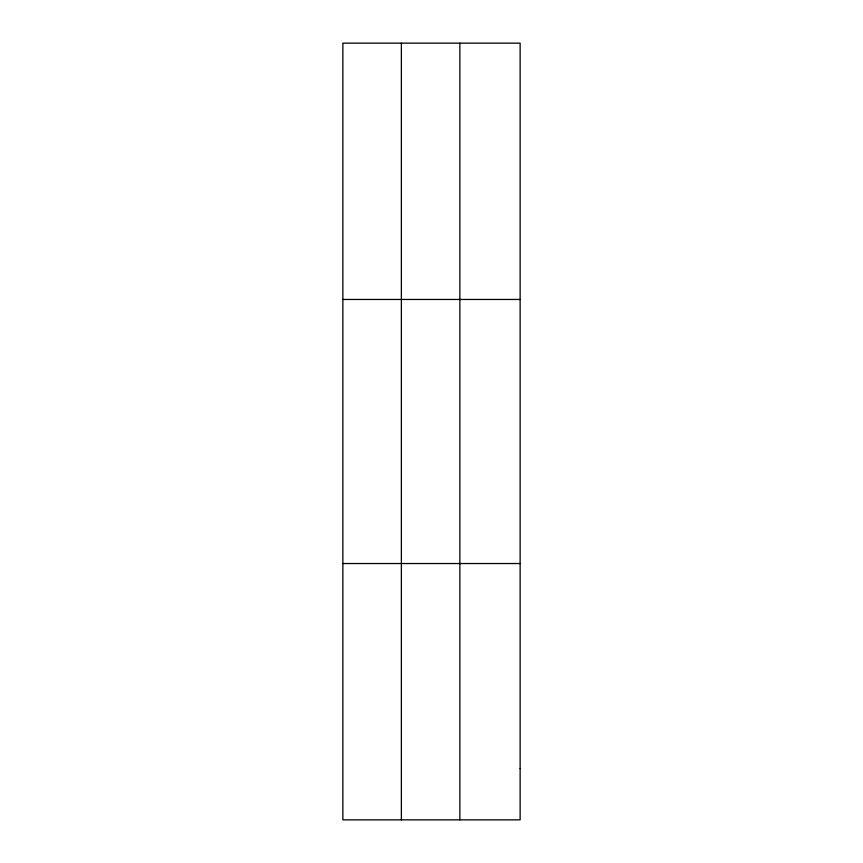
<?xml version="1.0" encoding="UTF-8"?>
<svg xmlns="http://www.w3.org/2000/svg" width="863" height="863" viewBox="0 0 863 863"><rect width="100%" height="100%" fill="white"/><g stroke="black" fill="none" stroke-linecap="round" stroke-linejoin="round"><path stroke-width="1.29" d="M401.371 43.15L401.371 819.85M459.86 43.15L459.86 819.85M342.87 299.461L520.13 299.461M342.87 563.539L520.13 563.539M520.13 768.588L520.13 819.85L342.87 819.85L342.87 43.15L520.13 43.15L520.13 768.588"/></g></svg>
